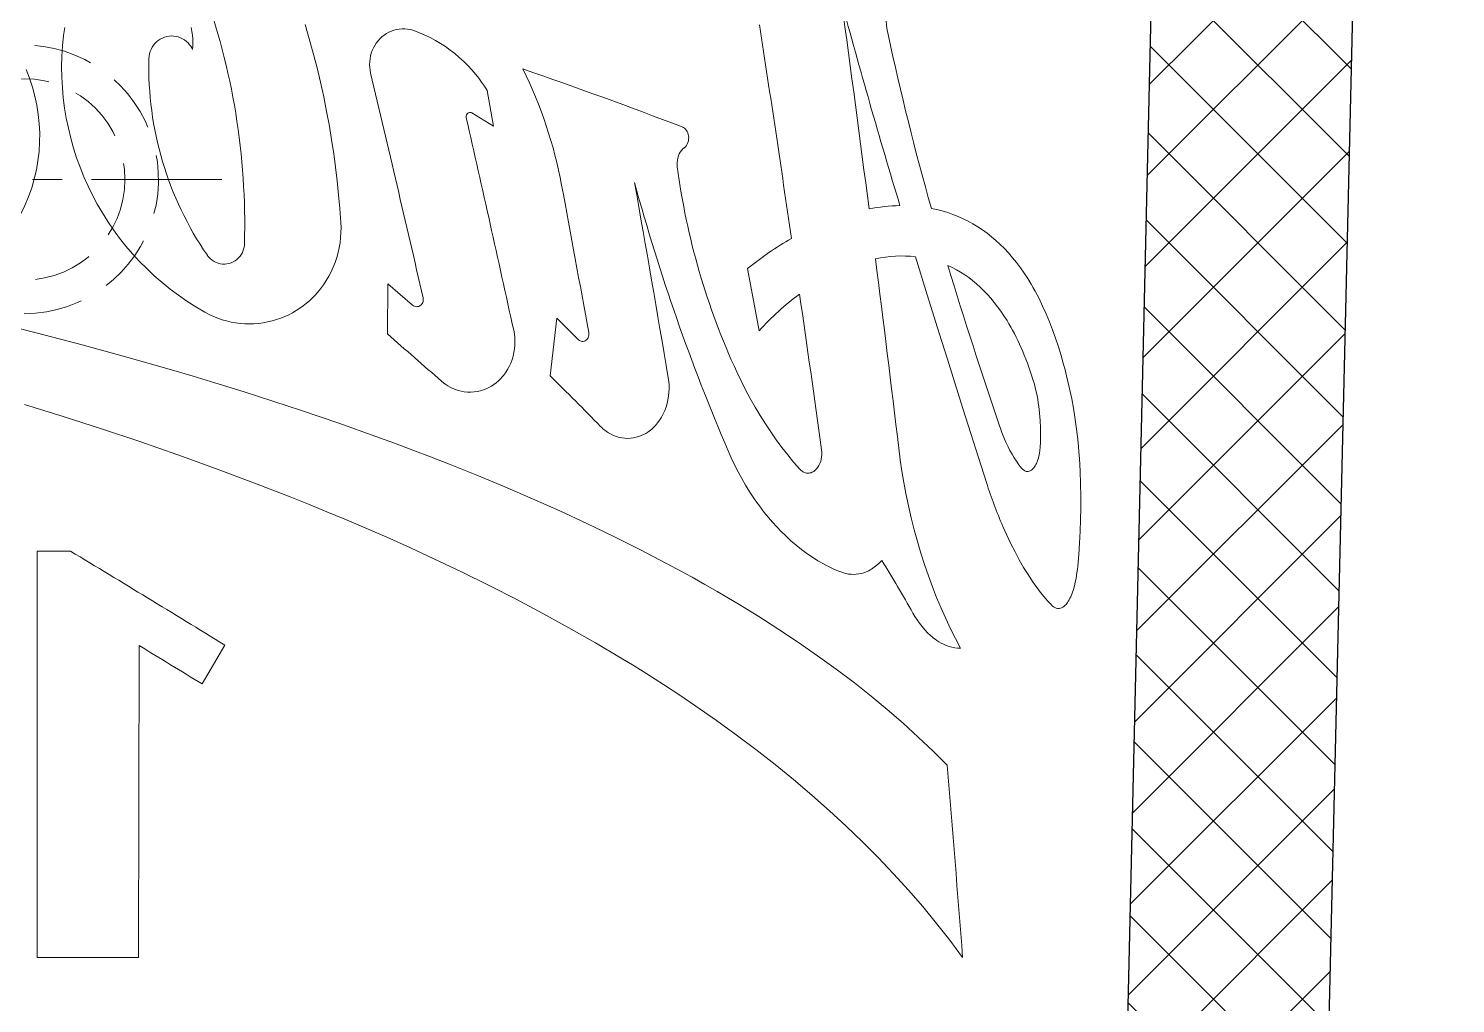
# Model space of a CAD drawing. Extents: x -234 to 858, y -95 to 532.
# Drawn here: x 313.38 to 355.91, y 112.57 to 141.62 of the extents above; entities that cross this region are included whole.
import ezdxf

# ---------------------------------------------------------------- set-up
doc = ezdxf.new("R2010")
doc.units = 0
doc.header["$LTSCALE"] = 7
doc.header["$MEASUREMENT"] = 0
doc.linetypes.add('CENTER2', pattern=[1.125, 0.75, -0.125, 0.125, -0.125])
doc.linetypes.add('HIDDEN', pattern=[0.375, 0.25, -0.125])
for name, color, linetype, lineweight in [('1', 1, 'CENTER2', 15), ('2', 2, 'HIDDEN', 15), ('3', 3, 'CONTINUOUS', 30), ('8', 250, 'CONTINUOUS', 15)]:
    doc.layers.add(name, color=color, linetype=linetype, lineweight=lineweight)

msp = doc.modelspace()

# ---------------------------------------------------------------- hatches: boundary and pattern name
at = {"layer": '8'}
h = msp.add_hatch(dxfattribs=at)
h.set_pattern_fill('ANSI37', color=256, scale=15)
h.paths.add_polyline_path([(347.1334, 207.4632), (346.7548, 207.9191, -0.1415284), (345.7548, 210.2076), (338.3092, 266.8253), (332.2576, 266.8253), (339.8061, 209.4253, 0.1415284), (342.1394, 204.0854), (342.518, 203.6295, -0.1750393), (347.7561, 189.1253), (347.7561, 181.5674), (345.3561, 78.0253, 0.0761736), (345.7454, 75.0211), (346.972, 70.7703, -0.0703488), (347.7561, 65.2253), (347.7561, 59.4253, -0.0541238), (347.1752, 54.0753), (353.7561, 54.0753), (353.7561, 65.2253, 0.0703488), (352.7368, 72.4339), (351.5102, 76.6846, -0.0761736), (351.3544, 77.8863), (353.7531, 181.3704, 0.0057938), (353.7561, 181.6253), (353.7561, 189.1253, 0.1750393)])
h.paths.add_polyline_path([(351.013, 141.6167), (351.5903, 149.7033), (347.8498, 149.9703), (347.2725, 141.8837)], flags=24)
h.paths.add_polyline_path([(350.7037, 149.9847), (351.2264, 157.3078), (348.6081, 157.4947), (348.0853, 150.1716)], flags=24)
h = msp.add_hatch(dxfattribs=at)
h.set_pattern_fill('ANSI37', color=256, scale=15)
h.paths.add_polyline_path([(366.2561, 266.8253), (344.3609, 266.8253), (351.6471, 211.4195), (351.7489, 211.2969, -0.1750393), (359.7561, 189.1253), (359.7561, 181.6253, -0.0057938), (359.7515, 181.2314), (357.3599, 78.0536), (358.5016, 74.0974, -0.0703488), (359.7561, 65.2253), (359.7561, 54.0753), (366.2561, 54.0753)])
h.paths.add_polyline_path([(363.7529, 150.0169), (363.7529, 157.3586), (361.1279, 157.3586), (361.1279, 150.0169)], flags=24)
h.paths.add_polyline_path([(364.6573, 141.6922), (364.6573, 149.7993), (360.9073, 149.7993), (360.9073, 141.6922)], flags=24)

# ---------------------------------------------------------------- linework, layer by layer
at = {"layer": '1'}
msp.add_line((307.3809, 137.1253), (319.1479, 137.1253), dxfattribs=at)
at = {"layer": '2'}
msp.add_circle((313.2561, 137.1253), 3, dxfattribs=at)
msp.add_arc((313.2561, 137.1253), 4, 270, 206.70514, dxfattribs=at)
at = {"layer": '3'}
for p, q in [((345.3561, 78.0253), (347.7547, 181.5094)), ((351.3544, 77.8863), (353.7531, 181.3704))]:
    msp.add_line(p, q, dxfattribs=at)
at = {"layer": '8', "ltscale": 0.027012}
msp.add_line((327.242, 138.7147), (327.0476, 139.7776), dxfattribs=at)
at = {"layer": '8', "ltscale": 0.018832}
msp.add_line((326.5984, 139.1061), (327.242, 138.7147), dxfattribs=at)
at = {"layer": '8', "ltscale": 0.047143}
msp.add_line((334.8071, 134.4667), (335.1523, 132.6128), dxfattribs=at)
at = {"layer": '8', "ltscale": 0.037491}
msp.add_line((324.0882, 134.0161), (324.0769, 132.5165), dxfattribs=at)
at = {"layer": '8', "ltscale": 0.024427}
msp.add_line((324.8264, 133.3761), (324.0882, 134.0161), dxfattribs=at)
at = {"layer": '8', "ltscale": 0.043312}
msp.add_line((329.1291, 132.9923), (328.9281, 131.2715), dxfattribs=at)
at = {"layer": '8', "ltscale": 0.022854}
msp.add_line((329.7758, 132.3461), (329.1291, 132.9923), dxfattribs=at)
at = {"layer": '8', "ltscale": 0.302784}
msp.add_line((313.641, 126.0459), (313.6377, 113.9346), dxfattribs=at)
at = {"layer": '8', "ltscale": 0.024709}
msp.add_line((314.6293, 126.0459), (313.641, 126.0459), dxfattribs=at)
at = {"layer": '8', "ltscale": 0.232438}
msp.add_line((316.6562, 113.9346), (316.6785, 123.2321), dxfattribs=at)
at = {"layer": '8', "ltscale": 0.033555}
msp.add_line((318.5536, 122.087), (319.23, 123.2462), dxfattribs=at)
at = {"layer": '8', "ltscale": 0.075462}
msp.add_line((313.6377, 113.9346), (316.6562, 113.9346), dxfattribs=at)
at = {"layer": '8'}
for points in [[(338.9972, 141.4383), (338.972, 141.5715), (338.9534, 141.707), (338.9413, 141.8441), (338.9357, 141.9822), (338.9368, 142.1208), (338.9444, 142.2592), (338.9586, 142.3968), (338.9792, 142.5329), (339.0063, 142.667), (339.0398, 142.7984), (339.0796, 142.9265), (339.1255, 143.0505), (339.1773, 143.1699), (339.2217, 143.2589), (339.2696, 143.3445), (339.3207, 143.4262), (339.375, 143.5033)], [(314.4656, 141.6547), (314.4403, 141.5345), (314.4226, 141.413)], [(318.2694, 140.9928), (318.2779, 141.0997), (318.2805, 141.2072), (318.2772, 141.3147), (318.2681, 141.4218), (318.2532, 141.528), (318.229, 141.6486)], [(322.6903, 135.8417), (322.6607, 136.2537), (322.6246, 136.6653), (322.5821, 137.0764), (322.5331, 137.4866), (322.4778, 137.896), (322.416, 138.3043), (322.3478, 138.7113), (322.267, 139.1491), (322.1788, 139.5853), (322.0831, 140.0198), (321.9799, 140.4526), (321.8692, 140.8834), (321.7511, 141.3121), (321.6255, 141.7387)], [(324.8697, 141.5583), (324.8059, 141.5786), (324.7408, 141.5944), (324.6748, 141.6054), (324.5942, 141.6123), (324.5132, 141.6123), (324.4323, 141.6053), (324.3523, 141.5913), (324.2735, 141.5705), (324.1966, 141.543), (324.1221, 141.5092), (324.0504, 141.4691), (323.9813, 141.4227), (323.9162, 141.3706), (323.8552, 141.3133), (323.7989, 141.2511), (323.7476, 141.1844), (323.7016, 141.1137), (323.6612, 141.0395), (323.6266, 140.9622), (323.5979, 140.8822), (323.5755, 140.8001), (323.5595, 140.7165), (323.5498, 140.6319), (323.5467, 140.5468), (323.5502, 140.4617), (323.5601, 140.3772), (323.5765, 140.2939)], [(316.9705, 140.7298), (316.9759, 140.7992), (316.9882, 140.8678), (317.0074, 140.9348), (317.0332, 140.9995), (317.0655, 141.0613), (317.1038, 141.1195), (317.1477, 141.1735), (317.197, 141.2228), (317.251, 141.2668), (317.3093, 141.3051), (317.3711, 141.3373), (317.4358, 141.3629), (317.5029, 141.3818), (317.5715, 141.3936), (317.6408, 141.3983), (317.7103, 141.3959), (317.7791, 141.3863), (317.8464, 141.3696), (317.9117, 141.3461), (317.9743, 141.3159), (318.0333, 141.2795), (318.0884, 141.2372), (318.1388, 141.1894), (318.184, 141.1367), (318.2163, 141.0912), (318.2449, 141.043), (318.2694, 140.9928)], [(327.0476, 139.7776), (326.9689, 139.8997), (326.8863, 140.0191), (326.8001, 140.1357), (326.7104, 140.2493), (326.5955, 140.3842), (326.4755, 140.5141), (326.3506, 140.6387), (326.2209, 140.758), (326.0866, 140.8717), (325.9478, 140.9796), (325.8047, 141.0815), (325.6576, 141.1772), (325.5067, 141.2667), (325.3523, 141.3496), (325.1944, 141.426), (325.0335, 141.4956), (324.8697, 141.5583)], [(326.4275, 138.9627), (326.4242, 138.9919), (326.4272, 139.0218), (326.4363, 139.05), (326.4511, 139.0748), (326.471, 139.0956), (326.4951, 139.111), (326.5213, 139.1198), (326.5486, 139.1217), (326.5754, 139.1166), (326.5984, 139.1061)], [(332.9246, 138.0679), (332.9584, 138.0989), (332.9882, 138.1358), (333.0131, 138.1774), (333.0333, 138.2241), (333.0474, 138.2735), (333.0552, 138.3246), (333.0569, 138.3715), (333.0535, 138.4181), (333.0451, 138.4635), (333.0317, 138.507), (333.0135, 138.5481), (332.9913, 138.5846), (332.9649, 138.6176), (332.9347, 138.6461), (332.9016, 138.6692), (332.8662, 138.6863)], [(332.7154, 137.5002), (332.7099, 137.5654), (332.7107, 137.6309), (332.7178, 137.6961), (332.7311, 137.76), (332.7505, 137.8219), (332.7757, 137.8809), (332.806, 137.9353), (332.8416, 137.9854), (332.882, 138.0304), (332.9246, 138.0679)], [(318.6406, 133.1655), (318.7646, 133.1), (318.8919, 133.041), (319.0218, 132.9886), (319.1542, 132.9431), (319.2861, 132.905), (319.4198, 132.8737), (319.5548, 132.8493), (319.6908, 132.8319), (319.8274, 132.8214), (319.9643, 132.8179), (320.1011, 132.8215), (320.2375, 132.832), (320.3732, 132.8496), (320.5078, 132.8741), (320.6409, 132.9055), (320.7723, 132.9437), (320.9015, 132.9886), (321.0196, 133.0363), (321.1354, 133.0897), (321.2485, 133.1485), (321.3587, 133.2126), (321.4659, 133.2819), (321.5698, 133.3562), (321.6701, 133.4354), (321.7548, 133.5086), (321.8366, 133.5851), (321.9152, 133.6651), (321.9906, 133.7481), (322.039, 133.8052), (322.0859, 133.8636), (322.175, 133.9842), (322.2577, 134.1094), (322.334, 134.2393), (322.4033, 134.3732), (322.4657, 134.5106), (322.5208, 134.6513), (322.5686, 134.7947), (322.609, 134.9405), (322.6417, 135.0883), (322.6669, 135.2375), (322.6844, 135.388), (322.6941, 135.539), (322.6961, 135.6904), (322.6903, 135.8417)], [(319.8194, 135.2087), (319.8142, 135.1418), (319.802, 135.0759), (319.7829, 135.0117), (319.7572, 134.9498), (319.7251, 134.8911), (319.6869, 134.8362), (319.6432, 134.7857), (319.5945, 134.7404), (319.5411, 134.7007), (319.4839, 134.667), (319.4234, 134.6398), (319.3603, 134.6195), (319.2954, 134.6063), (319.2295, 134.6004), (319.1634, 134.6018), (319.0978, 134.6105), (319.0336, 134.6264), (318.9716, 134.6493), (318.9123, 134.6789), (318.8566, 134.7148), (318.8051, 134.7567), (318.7712, 134.7899), (318.7399, 134.8257), (318.7115, 134.8638)], [(339.8142, 134.8193), (340.167, 133.6785), (340.5213, 132.545), (340.7578, 131.7934), (341.2301, 130.3007), (341.9317, 128.0889)], [(344.4703, 130.5814), (344.3957, 130.9311), (344.356, 131.1036), (344.3148, 131.2744), (344.2718, 131.4436), (344.2273, 131.611), (344.1524, 131.8751), (344.073, 132.1343), (343.989, 132.3883), (343.9002, 132.6369), (343.8067, 132.8797), (343.7081, 133.1165), (343.6045, 133.3471), (343.4958, 133.5711), (343.4386, 133.682), (343.3801, 133.7912), (343.3219, 133.8956), (343.2624, 133.9982), (343.1589, 134.1675), (343.0515, 134.3314), (342.9404, 134.4899), (342.8254, 134.6428), (342.7066, 134.7899), (342.584, 134.931)], [(325.1431, 133.5938), (325.1483, 133.559), (325.1481, 133.5234), (325.1424, 133.4886), (325.1313, 133.4552), (325.1151, 133.4238), (325.0943, 133.3959), (325.0695, 133.3722), (325.0412, 133.353), (325.0103, 133.3392), (324.978, 133.3313), (324.9446, 133.3292), (324.9116, 133.3331), (324.8812, 133.3425), (324.8524, 133.357), (324.8264, 133.3761)], [(340.7622, 119.6642), (340.3382, 120.0878), (339.8988, 120.5055), (339.4444, 120.9172), (338.9752, 121.3229), (338.4918, 121.7225), (337.9943, 122.1159), (337.4532, 122.5255), (336.8971, 122.9283), (336.3263, 123.3244), (335.7413, 123.7138), (335.1425, 124.0966), (334.5301, 124.4728), (333.9048, 124.8425), (333.5342, 125.0551), (333.1594, 125.2655), (332.3976, 125.6797), (331.6201, 126.0852), (330.8276, 126.4821), (330.0207, 126.8704), (329.2187, 127.2418), (328.4044, 127.6053), (327.5783, 127.9608), (326.7413, 128.3083), (325.8939, 128.6482), (325.3656, 128.8542), (324.8338, 129.0574), (324.2856, 129.2624), (323.734, 129.4644), (322.6341, 129.855), (321.5224, 130.2342), (320.6664, 130.5161), (319.8046, 130.7916), (318.9375, 131.0607), (318.2918, 131.2561), (317.6436, 131.448), (316.9774, 131.641), (316.3091, 131.8305), (314.9827, 132.1947), (313.6503, 132.5452), (312.3136, 132.8823)], [(325.6885, 131.1096), (325.7503, 131.0583), (325.8149, 131.0107), (325.882, 130.9672), (325.9514, 130.928), (326.0289, 130.8904), (326.1086, 130.8582), (326.1901, 130.8316), (326.2729, 130.8106), (326.3688, 130.7937), (326.4656, 130.7844), (326.5627, 130.7828), (326.6596, 130.789), (326.7558, 130.8028), (326.8507, 130.8242), (326.9438, 130.8531), (327.0244, 130.8847), (327.1029, 130.9219), (327.1789, 130.9645), (327.2522, 131.0122), (327.3224, 131.0649), (327.3894, 131.1222), (327.4276, 131.1585), (327.4646, 131.1964), (327.5006, 131.2361), (327.5351, 131.2773), (327.5995, 131.3632), (327.6577, 131.4539), (327.7095, 131.549), (327.7552, 131.6488), (327.7939, 131.7519), (327.8255, 131.8577), (327.8499, 131.9656), (327.867, 132.0752), (327.8768, 132.1857), (327.879, 132.2966), (327.8739, 132.4073), (327.8613, 132.5173), (327.8413, 132.6259)], [(330.0786, 132.5561), (330.0824, 132.5207), (330.0811, 132.4848), (330.0747, 132.4498), (330.0634, 132.4163), (330.0473, 132.3851), (330.027, 132.3573), (330.0032, 132.3341), (329.976, 132.3156), (329.9466, 132.3026), (329.916, 132.2957), (329.8847, 132.2948), (329.854, 132.2999), (329.8258, 132.3104), (329.7994, 132.326), (329.7758, 132.3461)], [(330.4285, 129.7621), (330.4649, 129.7263), (330.5025, 129.692), (330.5546, 129.6489), (330.6086, 129.6088), (330.6643, 129.5721), (330.7411, 129.5284), (330.8202, 129.491), (330.9014, 129.4601), (330.9842, 129.436), (331.0684, 129.4186), (331.1533, 129.4083), (331.2387, 129.4049), (331.324, 129.4087), (331.4089, 129.4195), (331.4928, 129.4373), (331.5753, 129.462), (331.6434, 129.488), (331.71, 129.5187), (331.7748, 129.5539), (331.8376, 129.5934), (331.8781, 129.6219), (331.9175, 129.6522), (331.9563, 129.6846), (331.994, 129.7186), (332.0653, 129.7912), (332.1316, 129.8697), (332.1927, 129.9536), (332.2481, 130.0425), (332.2978, 130.1356), (332.3424, 130.2346), (332.3807, 130.337), (332.4125, 130.4423), (332.4378, 130.5499), (332.4564, 130.6591), (332.4683, 130.7696), (332.4735, 130.8806), (332.4719, 130.9917), (332.4636, 131.1022), (332.4485, 131.2117)], [(336.3637, 128.4921), (336.1833, 128.7009), (336.0067, 128.9163), (335.8341, 129.1381), (335.6657, 129.3661), (335.5017, 129.6001), (335.3423, 129.8398), (335.1876, 130.085), (335.0378, 130.3354), (334.8931, 130.591), (334.7536, 130.8513), (334.6195, 131.1163), (334.4908, 131.3857)], [(343.5417, 129.279), (343.5446, 129.4991), (343.5407, 129.7187), (343.53, 129.9368), (343.5124, 130.1526), (343.4878, 130.365), (343.4728, 130.4696), (343.456, 130.573), (343.4275, 130.7254), (343.3947, 130.8743), (343.3578, 131.0191), (343.3166, 131.1594)], [(344.6505, 125.5963), (344.6809, 125.9404), (344.7051, 126.2874), (344.7234, 126.6362), (344.7355, 126.9827), (344.7418, 127.3286), (344.7421, 127.6744), (344.7355, 128.053), (344.7216, 128.4294), (344.7115, 128.6203), (344.6995, 128.8102), (344.6861, 128.9915), (344.6708, 129.1717), (344.6416, 129.4631), (344.6071, 129.7504), (344.5672, 130.033), (344.5217, 130.3102), (344.4703, 130.5814)], [(313.2606, 130.4172), (314.4121, 130.0599), (315.5585, 129.6908), (316.6988, 129.3097), (317.8318, 128.9166), (318.9564, 128.5113), (320.0717, 128.0936), (321.1764, 127.6634), (321.7277, 127.4422), (322.276, 127.2178), (322.8123, 126.9939), (323.3453, 126.7668), (324.0566, 126.4565), (324.7615, 126.1404), (325.4597, 125.8184), (326.2882, 125.4241), (327.106, 125.0213), (327.9125, 124.6097), (328.707, 124.1894), (329.4891, 123.7603), (330.2754, 123.3122), (331.0475, 122.8548), (331.4279, 122.6225), (331.8046, 122.3879), (332.3007, 122.0714), (332.7898, 121.7507), (333.2716, 121.4257), (333.8801, 121.0017), (334.4759, 120.5706), (335.0588, 120.1325), (335.6284, 119.6873), (336.1843, 119.235), (336.7263, 118.7756), (337.254, 118.3091), (337.7523, 117.8495), (338.2368, 117.3832), (338.7071, 116.9101), (339.163, 116.4304), (339.6044, 115.9442), (340.0308, 115.4514), (340.4423, 114.9521), (340.8385, 114.4465), (341.2194, 113.9346)], [(342.9709, 128.5211), (343.0039, 128.4848), (343.0388, 128.4555), (343.0752, 128.434), (343.0937, 128.4263), (343.1124, 128.4207), (343.1424, 128.4162), (343.1725, 128.4172), (343.2023, 128.4236), (343.2317, 128.4353), (343.251, 128.446), (343.2699, 128.4589), (343.3064, 128.491), (343.3409, 128.531), (343.3607, 128.5587), (343.3795, 128.5888), (343.3989, 128.624), (343.4172, 128.6617), (343.4489, 128.7401), (343.4761, 128.8252), (343.4987, 128.9154), (343.5104, 128.9739), (343.5203, 129.0336), (343.5346, 129.1554), (343.5417, 129.279)], [(334.2328, 129.0325), (334.3263, 128.8212), (334.4249, 128.6135), (334.5285, 128.4097), (334.6369, 128.21), (334.7502, 128.0146), (334.8819, 127.8021), (335.0192, 127.5955), (335.0899, 127.4945), (335.162, 127.3951), (335.2353, 127.2974), (335.3099, 127.2014), (335.4318, 127.0513), (335.5568, 126.9057), (335.6848, 126.7649), (335.8156, 126.629), (335.9491, 126.4981), (336.1023, 126.3571), (336.2585, 126.223), (336.4176, 126.0959), (336.5791, 125.9762), (336.7431, 125.864), (336.9091, 125.7596), (337.077, 125.6631), (337.1616, 125.618), (337.2465, 125.5749), (337.3603, 125.5207), (337.4746, 125.4703), (337.5893, 125.4237)], [(337.0168, 129.0674), (337.0233, 128.998), (337.0239, 128.9279), (337.0185, 128.858), (337.0072, 128.7891), (336.9901, 128.7223), (336.9672, 128.6583), (336.9395, 128.5996), (336.9066, 128.5453), (336.8687, 128.4965), (336.8481, 128.4745), (336.8264, 128.4543), (336.8042, 128.4362), (336.7811, 128.4202), (336.7579, 128.4065), (336.734, 128.3948), (336.7014, 128.3826), (336.6679, 128.3741), (336.6342, 128.3696), (336.6006, 128.3692), (336.567, 128.3727), (336.5339, 128.3801), (336.5095, 128.3882), (336.4856, 128.3984), (336.4622, 128.4107), (336.4394, 128.4249), (336.4, 128.4557), (336.3637, 128.4921)], [(341.1558, 123.156), (341.0044, 123.4409), (340.8575, 123.7342), (340.7152, 124.0355), (340.5779, 124.3443), (340.4458, 124.6602), (340.3192, 124.9828), (340.1984, 125.3117), (340.0835, 125.6466), (339.9748, 125.9869), (339.8725, 126.3324), (339.7767, 126.6827), (339.6877, 127.0373), (339.6055, 127.396), (339.5303, 127.7585), (339.4678, 128.0932), (339.4113, 128.4306), (339.361, 128.7703), (339.317, 129.1119)], [(342.4182, 126.7812), (342.5355, 126.5191), (342.6564, 126.2654), (342.7807, 126.0207), (342.9081, 125.7854), (343.0382, 125.56), (343.1706, 125.3453), (343.305, 125.1417), (343.3729, 125.0442), (343.441, 124.9498), (343.5438, 124.8139), (343.647, 124.6853), (343.7504, 124.5641), (343.854, 124.4505)], [(337.5893, 125.4237), (337.665, 125.3974), (337.7415, 125.3769), (337.8185, 125.3624), (337.8959, 125.354), (337.9734, 125.3516), (338.0501, 125.3553), (338.1263, 125.365), (338.2018, 125.3807), (338.2764, 125.4022), (338.3498, 125.4296), (338.4218, 125.4626), (338.4643, 125.485), (338.5062, 125.5094), (338.5879, 125.5638), (338.6668, 125.6255), (338.7425, 125.694), (338.8149, 125.7691)], [(343.854, 124.4505), (343.8922, 124.4139), (343.9313, 124.384), (343.9712, 124.3611), (344.0117, 124.3454), (344.0517, 124.3373), (344.0917, 124.3365), (344.1314, 124.343), (344.1705, 124.3567), (344.209, 124.3775), (344.2322, 124.3937), (344.2551, 124.4125), (344.2781, 124.4343), (344.3006, 124.4587), (344.3435, 124.5138), (344.3689, 124.5524), (344.3933, 124.5941), (344.4169, 124.6389), (344.4394, 124.6865), (344.4814, 124.7893), (344.5193, 124.9012), (344.5494, 125.007), (344.5762, 125.118), (344.5997, 125.2332), (344.6146, 125.3184), (344.6277, 125.4051), (344.6401, 125.5001), (344.6505, 125.5963)], [(339.7397, 124.1981), (339.7993, 124.0977), (339.8615, 124.0011), (339.9357, 123.8955), (340.0127, 123.7957), (340.0925, 123.702), (340.175, 123.6146), (340.2601, 123.5337), (340.3075, 123.4926), (340.3555, 123.4535), (340.4023, 123.418), (340.4496, 123.3846), (340.5147, 123.3425), (340.5805, 123.3045), (340.647, 123.2706), (340.7309, 123.2342), (340.8154, 123.2046), (340.9004, 123.1819), (340.9857, 123.1661), (341.0708, 123.1575), (341.1558, 123.156)]]:
    msp.add_lwpolyline(points, dxfattribs=at)
for centre, radius, start, end in [((299.1246, 135.7649), 20.7016, 358.46032, 20.03905), ((532.8921, 194.9596), 202.223, 195.049975, 196.850099), ((-443.9104, 35.3656), 788.8186, 7.3475794, 7.8021695), ((-503.7668, 12.5412), 848.8207, 8.3198193, 8.7540895), ((322.7578, 140.4732), 8.3883, 173.56721, 240.60276), ((423.2037, 159.6792), 86.1599, 192.222578, 195.77209), ((308.6503, 138.4109), 5.066, 332.79775, 23.11827), ((326.8636, 140.4755), 9.8967, 178.52761, 214.54238), ((278.3775, -3.972), 152.7107, 69.095526, 70.994393), ((316.5412, 134.6205), 12.939, 10.37186, 26.60432), ((-746.385, -113.4298), 1099.6333, 12.9818144, 13.3403353), ((-597.3622, -70.483), 947.2354, 12.3816687, 12.7743901), ((353.7286, 140.2855), 21.1969, 187.55048, 204.8262), ((-691.5943, -53.2823), 1038.437, 10.3091742, 10.555686), ((390.4109, 153.1362), 61.1297, 195.277544, 203.222201), ((-602.8035, -27.5655), 948.634, 9.6352096, 9.9917838), ((339.4457, 130.9392), 5.4031, 91.00616, 100.82591), ((341.2024, 126.5225), 10.1983, 119.88728, 128.83487), ((339.4058, 131.0048), 3.8368, 83.88823, 101.80264), ((-423.1849, 38.0228), 767.9234, 6.8123124, 7.2369824), ((471.7049, 174.0813), 136.759, 196.79905, 198.901505), ((341.3454, 126.9951), 8.3611, 126.59385, 137.7895), ((-476.5489, 16.5069), 821.3154, 7.8771257, 8.2040595), ((192.4331, -19.9219), 201.4139, 48.577965, 49.186535), ((235.7841, 37.1786), 132.3981, 44.369346, 45.29038), ((347.5658, 131.556), 5.5386, 198.71194, 203.09689), ((345.9088, 130.7924), 3.7144, 202.2891, 217.70642), ((354.9974, 132.2032), 13.6981, 197.47872, 203.31737), ((-2.4652, -400.3194), 614.499, 58.4321249, 58.9342736), ((281.8821, 91.1941), 66.6091, 29.701901, 31.269996), ((38.582, -334.2727), 535.3954, 58.471351, 58.706473), ((-669.9858, 36.1191), 1014.1949, 4.4004219, 4.7251402)]:
    msp.add_arc(centre, radius, start, end, dxfattribs=at)
for centre, major_axis, ratio, start_param, end_param in [((329.154, 109.095), (-12.0042, -26.8902), 0.3665778, 2.980476, 3.2257187), ((330.8517, 109.3998), (-9.7793, -25.2193), 0.3470236, 2.8831463, 3.1240939), ((335.0112, 116.2738), (-5.5194, -18.3402), 0.3868235, 2.6243722, 2.8092925)]:
    msp.add_ellipse(centre, major_axis=major_axis, ratio=ratio, start_param=start_param, end_param=end_param, dxfattribs=at)

doc.saveas('drawing.dxf')
